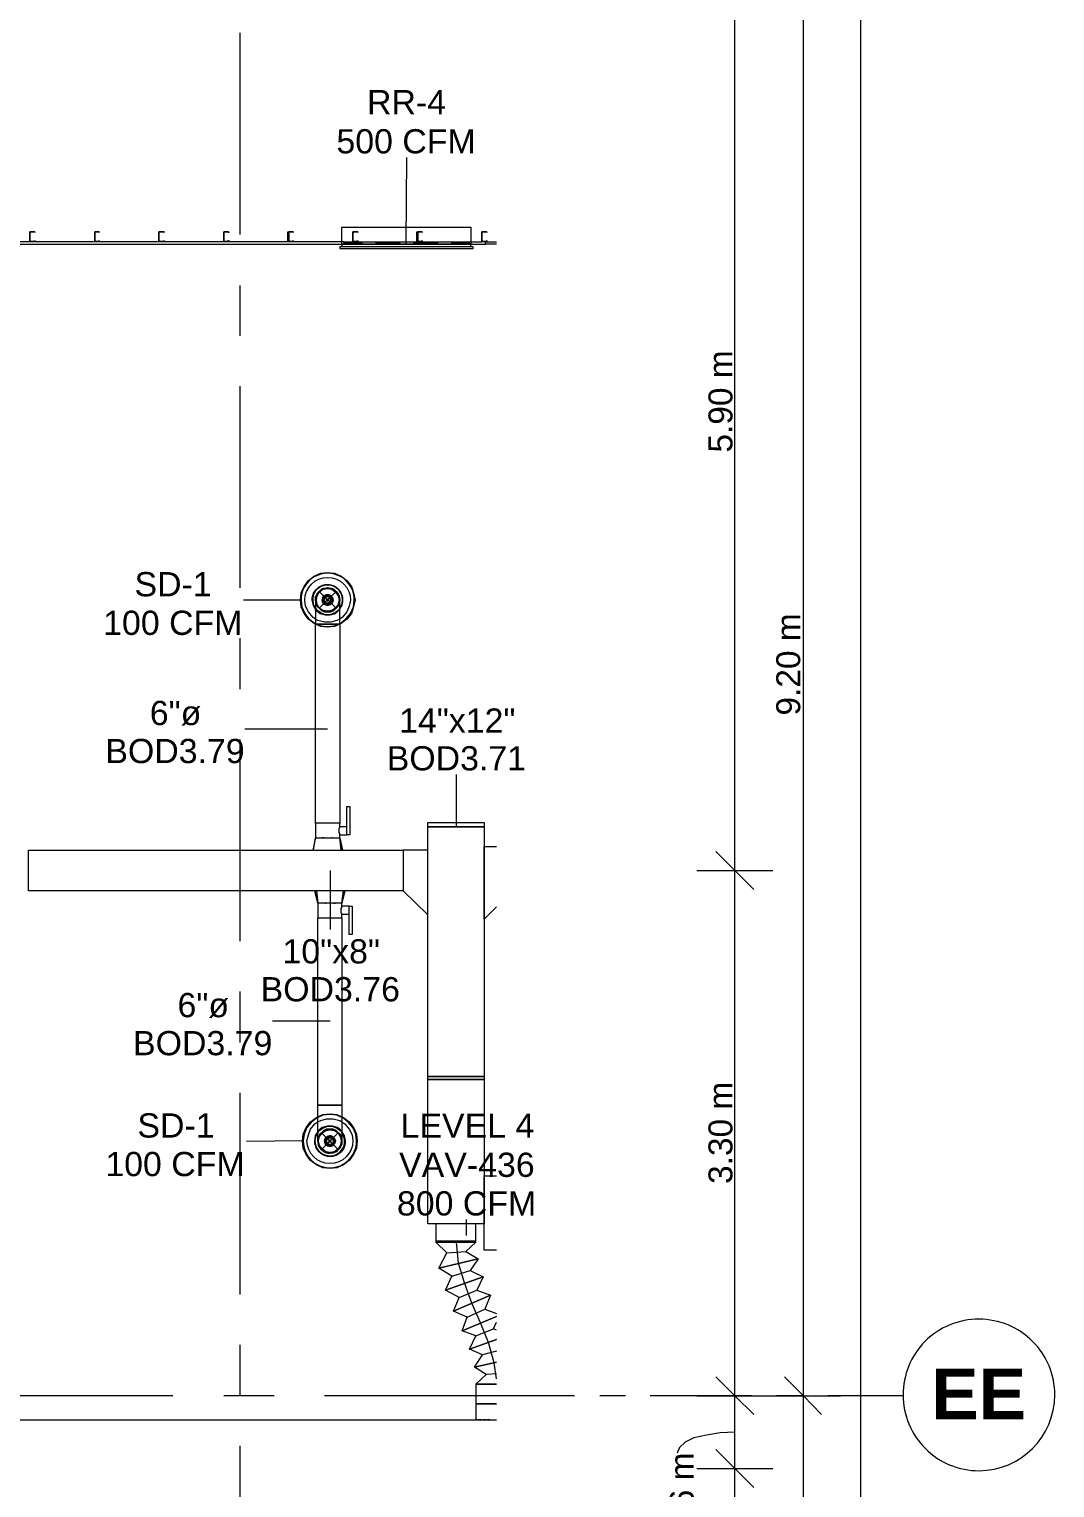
# Model space of a CAD drawing. Header units: metres. Extents: x 39 to 278, y -7 to 151.
# Drawn here: x 103.14 to 109.59, y 15.53 to 24.71 of the extents above; entities that cross this region are included whole.
import ezdxf

# ---------------------------------------------------------------- set-up
doc = ezdxf.new("R2010")
doc.units = ezdxf.units.M
doc.layers.add('HVAC - Ductos', color=5, linetype='Continuous', lineweight=50)
doc.layers.add('PDF_Geometry', color=7, linetype='Continuous', true_color=0xaaaaaa)
doc.layers.add('PDF_Text', color=7, linetype='Continuous')
doc.styles.add('PDF Helvetica', font='')
doc.styles.add('PDF Helvetica Bold', font='')
doc.styles.get('PDF Helvetica').set_extended_font_data('Helvetica')
doc.styles.get('PDF Helvetica Bold').set_extended_font_data('Helvetica', bold=True)

msp = doc.modelspace()

# ---------------------------------------------------------------- linework, layer by layer
at = {"layer": 'HVAC - Ductos', "color": 252, "lineweight": 0, "true_color": 0x939598}
for points in [[(107.5812, 11.2785), (107.5812, 12.2043), (107.5812, 15.6556), (107.5812, 16.114), (107.5812, 19.4186), (107.5812, 25.3174), (107.5812, 25.4915), (107.5812, 28.7549), (107.5812, 31.2116), (107.5812, 33.2008), (107.5812, 33.8608), (107.5812, 34.5162), (107.5812, 35.8454), (107.5812, 40.4609), (107.343, 40.4609), (107.5812, 40.4609), (107.8201, 40.4609), (107.5812, 40.4609), (107.5812, 43.7151), (107.5812, 47.5055), (107.5812, 48.5551)], [(108.0124, 11.2785), (108.0124, 16.114), (108.0124, 25.3174), (108.0124, 34.5162), (108.0124, 43.7151), (108.0124, 48.5551)], [(108.3742, 11.2785), (108.3742, 48.5551)], [(107.4624, 19.5378), (107.5812, 19.4186), (107.7007, 19.2994)], [(107.343, 19.4186), (107.5812, 19.4186), (107.8201, 19.4186)], [(107.4624, 16.2331), (107.5812, 16.114), (107.7007, 15.9948)], [(107.893, 16.2331), (108.0124, 16.114), (108.1272, 15.9948)], [(107.343, 16.114), (107.5812, 16.114), (107.8201, 16.114)], [(107.7742, 16.114), (108.0124, 16.114), (108.2459, 16.114)], [(107.4624, 15.7748), (107.5812, 15.6556), (107.7007, 15.5364)], [(107.343, 15.6556), (107.5812, 15.6556), (107.8201, 15.6556)]]:
    msp.add_lwpolyline(points, dxfattribs=at)
at = {"layer": 'HVAC - Ductos', "lineweight": 0}
for points in [[(105.5141, 23.3649), (105.5188, 23.9057)], [(105.9359, 23.3419), (105.9224, 23.3419), (105.9224, 23.3603), (105.1112, 23.3603), (105.1112, 23.4657), (105.9224, 23.4657), (105.9224, 23.3603), (105.1112, 23.3603), (105.1112, 23.3419), (105.0971, 23.3419), (105.0971, 23.3328), (105.9359, 23.3328), (105.9359, 23.3419), (105.0971, 23.3419)], [(105.12, 23.3649), (105.12, 23.3649)], [(105.12, 23.3328), (105.913, 23.3328)], [(105.9177, 23.3649), (105.9177, 23.3649)], [(104.8501, 21.119), (104.4924, 21.119)], [(104.9506, 21.1465), (104.9459, 21.1419), (104.9459, 21.119), (104.9459, 21.1144), (104.9459, 21.119), (104.9459, 21.1419), (104.9506, 21.1465), (104.9506, 21.1511), (104.9553, 21.1602), (104.9688, 21.174), (104.983, 21.1878), (105.0012, 21.1924), (105.0195, 21.197), (105.0424, 21.1924), (105.0606, 21.1878), (105.0741, 21.174), (105.0883, 21.1602), (105.093, 21.1419), (105.0971, 21.119), (105.0971, 21.1144), (105.0971, 21.119), (105.093, 21.1419), (105.0883, 21.1602), (105.0741, 21.174), (105.0606, 21.1878), (105.0424, 21.1924), (105.0195, 21.197), (105.0012, 21.1924), (104.983, 21.1878), (104.9688, 21.174), (104.9553, 21.1602), (104.9506, 21.1511)], [(104.9506, 21.0869), (104.9506, 21.0915), (104.9506, 21.0961), (104.9459, 21.119), (104.9506, 21.1465), (104.9506, 21.1511), (104.9506, 21.1465)], [(104.9459, 21.119), (104.9459, 21.1144), (104.9459, 21.0961), (104.9459, 21.0686), (104.9459, 21.032), (104.9459, 20.9861), (104.9459, 20.9677), (104.9553, 20.9677), (104.9688, 20.9677), (104.983, 20.9677), (105.0012, 20.9677), (105.0195, 20.9677), (105.0424, 20.9677), (105.0606, 20.9677), (105.0741, 20.9677), (105.0883, 20.9677), (105.093, 20.9677), (105.0971, 20.9677), (105.0971, 21.0136), (105.0971, 21.0502), (105.0971, 21.0869), (105.0971, 21.1098), (105.0971, 21.119)], [(104.9459, 21.1144), (104.9459, 21.1007), (104.9553, 21.0824), (104.9688, 21.0686), (104.983, 21.0548), (105.0012, 21.0457), (105.0195, 21.0457), (105.0424, 21.0457), (105.0606, 21.0548), (105.0741, 21.0686), (105.0883, 21.0824), (105.093, 21.1007), (105.0971, 21.1144)], [(104.9553, 21.1511), (104.9688, 21.174), (104.9918, 21.1878)], [(104.9871, 21.1878), (104.9918, 21.1924), (104.9965, 21.1924)], [(104.9965, 21.1878), (105.0195, 21.1924), (105.0471, 21.1878)], [(105.0471, 21.1924), (105.0512, 21.1924), (105.0512, 21.1878)], [(105.0512, 21.1878), (105.0741, 21.174), (105.0883, 21.1511)], [(105.0883, 21.1511), (105.093, 21.1511), (105.093, 21.1465)], [(105.0883, 21.1465), (105.093, 21.119), (105.0883, 21.0961)], [(105.0971, 21.119), (105.0971, 21.119)], [(104.9918, 21.0548), (104.9688, 21.0686), (104.9553, 21.0915)], [(105.0512, 21.0502), (105.0471, 21.0502), (105.0195, 21.0457), (104.9965, 21.0502), (104.9918, 21.0502), (104.9871, 21.0502)], [(105.0883, 21.0915), (105.0741, 21.0686), (105.0512, 21.0548)], [(105.0512, 21.0502), (105.0512, 21.0502)], [(105.093, 21.0961), (105.093, 21.0915), (105.0883, 21.0869)], [(105.0971, 20.9998), (105.0788, 20.9907), (105.0424, 20.9815), (105.0012, 20.9815), (104.9601, 20.9907), (104.9459, 20.9998)], [(104.9459, 20.9723), (104.9783, 20.9586), (105.0195, 20.954), (105.0653, 20.9586), (105.0971, 20.9723)], [(105.0971, 20.9677), (105.0653, 20.954), (105.0195, 20.9494), (104.9783, 20.954), (104.9459, 20.9677)], [(105.0971, 20.9677), (105.093, 20.9677), (105.0883, 20.9677), (105.0741, 20.9677), (105.0606, 20.9677), (105.0424, 20.9677), (105.0195, 20.9677), (105.0012, 20.9677), (104.983, 20.9677), (104.9688, 20.9677), (104.9553, 20.9677), (104.9459, 20.9677)], [(105.0195, 20.3078), (104.5012, 20.3078)], [(105.8306, 19.6936), (105.8306, 20.0236)], [(104.9459, 19.6248), (104.9506, 19.6248), (104.9553, 19.6248), (104.9688, 19.6248), (104.983, 19.6248), (105.0012, 19.6248), (105.0195, 19.6248), (105.0424, 19.6248), (105.0606, 19.6248), (105.0741, 19.6248), (105.0883, 19.6248), (105.093, 19.6248), (105.0971, 19.6248), (105.0971, 19.6432), (105.143, 19.6432), (105.143, 19.8219), (105.1612, 19.8219), (105.1612, 19.6432), (105.143, 19.6432)], [(105.143, 19.6478), (105.143, 19.6523), (105.143, 19.6569), (105.143, 19.6615), (105.143, 19.6706), (105.143, 19.6752), (105.143, 19.6844), (105.143, 19.689), (105.143, 19.6936), (105.0971, 19.6936), (105.0971, 19.7165), (105.093, 19.7165), (105.0883, 19.7165), (105.0741, 19.7165), (105.0606, 19.7165), (105.0424, 19.7165), (105.0195, 19.7165), (105.0012, 19.7165), (104.983, 19.7165), (104.9688, 19.7165), (104.9553, 19.7165), (104.9459, 19.7165), (104.9459, 19.6248), (104.9506, 19.6248), (104.9459, 19.6248), (104.9277, 19.5469)], [(105.0971, 19.6432), (105.0971, 19.6478), (105.0971, 19.6523), (105.093, 19.6569), (105.093, 19.666), (105.093, 19.6752), (105.093, 19.6844), (105.0971, 19.689), (105.0971, 19.6936)], [(104.9324, 19.5469), (104.9459, 19.6248), (104.9277, 19.5469), (104.9324, 19.5469), (104.9371, 19.5469), (104.9459, 19.5469)], [(105.1153, 19.5469), (105.0971, 19.6248), (105.1153, 19.5469)], [(105.1065, 19.5469), (105.0971, 19.6248)], [(106.0828, 19.1891), (106.0047, 19.1115), (106.0047, 19.5698), (106.0828, 19.5698)], [(104.9277, 19.5469), (104.9277, 19.5469)], [(104.9412, 19.5469), (104.9412, 19.5469)], [(104.9506, 19.5469), (104.9641, 19.5469), (104.9688, 19.5469)], [(104.9736, 19.5469), (104.9783, 19.5469), (104.9871, 19.5469), (105.0012, 19.5469), (105.0053, 19.5469), (105.01, 19.5469), (105.033, 19.5469)], [(105.0377, 19.5469), (105.0424, 19.5469), (105.0559, 19.5469), (105.0653, 19.5469), (105.0701, 19.5469), (105.0741, 19.5469), (105.093, 19.5469)], [(105.0971, 19.5469), (105.1065, 19.5469), (105.1112, 19.5469), (105.1153, 19.5469), (105.1112, 19.5469)], [(105.0377, 19.4186), (105.0377, 19.0473)], [(105.1571, 19.194), (105.1753, 19.194), (105.1753, 19.0152), (105.1571, 19.0152), (105.1571, 19.194), (105.1112, 19.194), (105.1112, 19.2123), (105.1065, 19.2123), (105.1018, 19.2123), (105.0883, 19.2123), (105.0741, 19.2123), (105.0559, 19.2123), (105.0377, 19.2123), (105.0147, 19.2123), (104.9965, 19.2123), (104.983, 19.2123), (104.9688, 19.2123), (104.9641, 19.2123), (104.9601, 19.2123), (104.9412, 19.2902)], [(104.9601, 19.2902), (104.9506, 19.2902), (104.9459, 19.2902), (104.9412, 19.2902), (104.9601, 19.2123)], [(104.9412, 19.2902), (104.9412, 19.2902)], [(104.9506, 19.2902), (104.9601, 19.2123), (104.9601, 19.1206), (104.9641, 19.1206), (104.9688, 19.1206), (104.983, 19.1206), (104.9965, 19.1206), (105.0147, 19.1206), (105.0377, 19.1206), (105.0559, 19.1206), (105.0741, 19.1206), (105.0883, 19.1206), (105.1018, 19.1206), (105.1112, 19.1206), (105.1112, 17.9427), (105.1018, 17.9427), (105.0883, 17.9427), (105.0741, 17.9427), (105.0559, 17.9427), (105.0377, 17.9427), (105.0147, 17.9427), (104.9965, 17.9427), (104.983, 17.9427), (104.9688, 17.9427), (104.9641, 17.9427), (104.9601, 17.9427), (104.9641, 17.9427), (104.9688, 17.9427), (104.983, 17.9427), (104.9965, 17.9427), (105.0147, 17.9427), (105.0377, 17.9427), (105.0559, 17.9427), (105.0741, 17.9427), (105.0883, 17.9427), (105.1018, 17.9427), (105.1112, 17.9427), (105.1112, 17.9106), (105.1112, 17.8556), (105.1112, 17.8098), (105.1112, 17.7731), (105.1112, 17.741), (105.1112, 17.7227), (105.1112, 17.7181), (105.1112, 17.7227), (105.1112, 17.7181), (105.1112, 17.6952), (105.1112, 17.7181)], [(104.983, 19.2902), (104.9641, 19.2902)], [(105.1065, 19.2902), (105.0883, 19.2902), (105.0836, 19.2902), (105.0788, 19.2902), (105.0701, 19.2902), (105.0559, 19.2902), (105.0512, 19.2902), (105.0471, 19.2902), (105.0242, 19.2902), (105.0195, 19.2902), (105.0147, 19.2902), (105.0012, 19.2902), (104.9918, 19.2902), (104.9871, 19.2902)], [(105.1295, 19.2902), (105.1247, 19.2902), (105.12, 19.2902), (105.1112, 19.2902)], [(105.1295, 19.2902), (105.1112, 19.2123), (105.1295, 19.2902)], [(105.1112, 19.2123), (105.12, 19.2902)], [(104.9641, 19.2123), (104.9641, 19.2123)], [(104.9641, 19.2123), (104.9641, 19.2123)], [(105.1112, 19.1436), (105.1112, 19.1482), (105.1065, 19.1528), (105.1065, 19.1619), (105.1065, 19.171), (105.1065, 19.1802), (105.1112, 19.1848), (105.1112, 19.1894), (105.1112, 19.194)], [(105.0377, 18.4698), (104.6753, 18.4698)], [(105.1112, 17.8694), (105.12, 17.8648), (105.1571, 17.8373), (105.1841, 17.8006), (105.203, 17.7594), (105.2071, 17.7181), (105.203, 17.6723), (105.1841, 17.631), (105.1571, 17.5944), (105.12, 17.5668), (105.0788, 17.5486), (105.0377, 17.544), (104.9918, 17.5486), (104.9506, 17.5668), (104.9142, 17.5944), (104.8865, 17.631), (104.8683, 17.6723), (104.8636, 17.7181), (104.8683, 17.7594), (104.8865, 17.8006), (104.9142, 17.8373), (104.9506, 17.8648), (104.9601, 17.8694)], [(104.9601, 17.8694), (104.9918, 17.8832), (105.0377, 17.8877), (105.0788, 17.8832), (105.1112, 17.8694)], [(105.1112, 17.8648), (105.0788, 17.8786), (105.0377, 17.8832), (104.9918, 17.8786), (104.9601, 17.8648)], [(104.9601, 17.8373), (104.9783, 17.8464), (105.0147, 17.8556), (105.0559, 17.8556), (105.0971, 17.8464), (105.1112, 17.8373)], [(104.8636, 17.7181), (104.5106, 17.7136)], [(105.1112, 17.7227), (105.1112, 17.7364), (105.1018, 17.7548), (105.0883, 17.7686), (105.0741, 17.7823), (105.0559, 17.7914), (105.0377, 17.7914), (105.0559, 17.7869), (105.0741, 17.7777), (105.0883, 17.7686), (105.0971, 17.7548), (105.1065, 17.7364), (105.1112, 17.7181), (105.1065, 17.6952), (105.1112, 17.6952), (105.1065, 17.6952), (105.0971, 17.6768), (105.0883, 17.6631), (105.0741, 17.654), (105.0559, 17.6448), (105.0377, 17.6402), (105.0147, 17.6448), (105.0012, 17.654), (104.983, 17.6631), (104.9736, 17.6768), (104.9641, 17.6952), (104.9601, 17.7181), (104.9641, 17.7364), (104.9736, 17.7548), (104.983, 17.7686), (105.0012, 17.7777), (105.0147, 17.7869), (105.0377, 17.7914), (105.0606, 17.7869), (105.0653, 17.7869), (105.0701, 17.7823)], [(104.9641, 17.741), (104.9641, 17.7456), (104.9688, 17.7456), (104.983, 17.7686), (104.9688, 17.7548), (104.9641, 17.7364), (104.9601, 17.7227)], [(104.9688, 17.6906), (104.9601, 17.7181), (104.9688, 17.741)], [(105.0653, 17.7823), (105.0883, 17.7686), (105.1018, 17.7456)], [(105.1065, 17.7456), (105.1065, 17.741), (105.1112, 17.7181), (105.1065, 17.6906)], [(105.1065, 17.7456), (105.1065, 17.7456)], [(104.9641, 17.6952), (104.9641, 17.6952)], [(104.9641, 17.6952), (104.9641, 17.6952)], [(104.9688, 17.686), (104.9641, 17.686), (104.9641, 17.6906)], [(105.0053, 17.6494), (104.983, 17.6631), (104.9688, 17.686)], [(105.01, 17.6448), (105.0053, 17.6448), (105.0053, 17.6494)], [(105.0606, 17.6494), (105.0377, 17.6402), (105.01, 17.6494)], [(105.0701, 17.6494), (105.0653, 17.6448), (105.0606, 17.6448)], [(105.1018, 17.686), (105.0883, 17.6631), (105.0653, 17.6494)], [(105.1065, 17.6906), (105.1065, 17.686)], [(106.0828, 17.0306), (106.0047, 17.0306), (106.0047, 17.4981), (106.0828, 17.4981)], [(105.7024, 17.081), (105.7071, 17.081), (105.7254, 17.081), (105.753, 17.081), (105.7895, 17.081), (105.8306, 17.081), (105.8671, 17.081), (105.9042, 17.081), (105.9312, 17.081), (105.9501, 17.081), (105.9541, 17.081), (105.9541, 17.0856), (105.9501, 17.0856), (105.9312, 17.0856), (105.9042, 17.0856), (105.8671, 17.0856), (105.8306, 17.0856), (105.7895, 17.0856), (105.753, 17.0856), (105.7254, 17.0856), (105.7112, 17.0856), (105.7024, 17.0856), (105.7112, 17.0856), (105.7254, 17.0856), (105.753, 17.0856), (105.7895, 17.0856), (105.8306, 17.0856), (105.8671, 17.0856), (105.9042, 17.0856), (105.9312, 17.0856), (105.9501, 17.0856), (105.9541, 17.0856), (105.9541, 17.1956), (105.9501, 17.1956), (105.9359, 17.1956), (105.9177, 17.1956), (105.89, 17.1956), (105.8624, 17.1956), (105.8306, 17.1956), (105.7942, 17.1956), (105.7665, 17.1956), (105.7388, 17.1956), (105.7206, 17.1956), (105.7071, 17.1956), (105.7024, 17.1956), (105.7024, 17.0856), (105.7024, 17.081), (105.7712, 17.0123)], [(105.8947, 17.1223), (105.8947, 17.2231)], [(105.9541, 17.081), (105.9501, 17.081), (105.9312, 17.081), (105.9042, 17.081), (105.8671, 17.081), (105.8306, 17.081), (105.7895, 17.081), (105.753, 17.081), (105.7254, 17.081), (105.7071, 17.081), (105.7024, 17.081), (105.9541, 17.081), (105.89, 17.0214), (105.9683, 16.9756), (105.7206, 16.916), (105.7712, 17.0123), (105.89, 17.0214)], [(106.083, 16.2196), (106.0689, 16.3202), (106.0324, 16.4485), (105.9818, 16.5722), (105.9271, 16.696), (105.8812, 16.8244), (105.8441, 16.9481), (105.8306, 17.081)], [(105.803, 16.8656), (105.7206, 16.916), (105.9683, 16.9756), (105.9177, 16.9023), (106, 16.861), (105.7618, 16.7785), (105.803, 16.8656), (105.9177, 16.9023)], [(105.8489, 16.7327), (105.7618, 16.7785), (106, 16.861), (105.9589, 16.7785), (106.0459, 16.7464), (105.8124, 16.6456), (105.8489, 16.7327), (105.9589, 16.7785)], [(105.8995, 16.609), (105.8124, 16.6456), (106.0459, 16.7464), (106.0095, 16.6594), (106.0829, 16.6319)], [(106.0182, 16.2469), (105.9454, 16.2927), (106.083, 16.3248), (105.9454, 16.2927), (105.9953, 16.3706), (105.913, 16.4073), (106.0827, 16.4667), (105.913, 16.4073), (105.9541, 16.4898), (105.8671, 16.5219), (106.0826, 16.6134), (105.8671, 16.5219), (105.8995, 16.609), (106.0095, 16.6594)], [(105.9541, 16.4898), (106.0641, 16.5356)], [(106.0826, 16.5267), (106.0641, 16.5356), (106.0826, 16.5759)], [(106.0825, 16.3934), (105.9953, 16.3706)], [(106.0825, 16.2515), (106.0182, 16.2469), (105.9541, 16.1872), (105.9541, 16.0635), (105.9589, 16.0635), (105.973, 16.0635), (105.9953, 16.0635), (106.0182, 16.0635), (106.0506, 16.0635), (106.0828, 16.0635), (106.0506, 16.0635), (106.0182, 16.0635), (105.9953, 16.0635), (105.973, 16.0635), (105.9589, 16.0635), (105.9541, 16.0635), (105.9541, 15.9627), (105.9589, 15.9627)], [(106.0828, 15.3531), (94.4134, 15.3531), (94.4134, 15.9627), (106.0828, 15.9627)], [(105.973, 15.9627), (105.9683, 15.9627), (105.9636, 15.9627)], [(105.9912, 15.9627), (105.9865, 15.9627), (105.9771, 15.9627)], [(106.0142, 15.9627), (106.0047, 15.9627), (106, 15.9627)], [(106.0412, 15.9627), (106.0277, 15.9627), (106.023, 15.9627)], [(106.0506, 15.9627), (106.0554, 15.9627), (106.083, 15.9627)], [(107.5812, 15.8848), (107.4901, 15.8802), (107.403, 15.8664), (107.3248, 15.8481), (107.2701, 15.8206), (107.233, 15.7885), (107.2195, 15.7518)]]:
    msp.add_lwpolyline(points, dxfattribs=at)
for points in [[(105.12, 23.3649), (105.2395, 23.3649)], [(105.3218, 23.3649), (105.4777, 23.3649)], [(105.56, 23.3649), (105.7159, 23.3649)], [(105.7982, 23.3649), (105.9177, 23.3649)], [(104.9459, 19.7165), (104.9459, 20.9677), (104.9371, 20.9723), (104.9, 20.9998), (104.873, 21.0365), (104.8541, 21.0778), (104.8501, 21.119), (104.8541, 21.1648), (104.873, 21.2061), (104.9, 21.2427), (104.9371, 21.2702), (104.9783, 21.2886), (105.0195, 21.2932), (105.0653, 21.2886), (105.1065, 21.2702), (105.143, 21.2427), (105.1706, 21.2061), (105.1841, 21.1648), (105.1936, 21.119), (105.1841, 21.0778), (105.1706, 21.0365), (105.143, 20.9998), (105.1065, 20.9723), (105.0971, 20.9677), (105.0971, 19.7165), (105.093, 19.7165), (105.0883, 19.7165), (105.0741, 19.7165), (105.0606, 19.7165), (105.0424, 19.7165), (105.0195, 19.7165), (105.0012, 19.7165), (104.983, 19.7165), (104.9688, 19.7165), (104.9553, 19.7165)], [(104.923, 21.119), (104.9324, 21.0869), (104.9459, 21.064), (104.9324, 21.0869)], [(105.093, 21.1007), (105.0836, 21.0824), (105.0741, 21.0686), (105.0559, 21.0594), (105.0377, 21.0502), (105.0195, 21.0457), (105.0012, 21.0502), (104.983, 21.0594), (104.9688, 21.0686), (104.9553, 21.0824), (104.9506, 21.1007), (104.9459, 21.119), (104.9506, 21.1419), (104.9553, 21.1557), (104.9688, 21.174), (104.983, 21.1832), (105.0012, 21.1924), (105.0195, 21.1924), (105.0377, 21.1924), (105.0559, 21.1832), (105.0741, 21.174), (105.0836, 21.1557), (105.093, 21.1419), (105.093, 21.119)], [(105.0883, 21.0915), (105.0701, 21.0686), (105.0471, 21.0548), (105.0195, 21.0502), (104.9918, 21.0548), (104.9688, 21.0686), (104.9553, 21.0915), (104.9506, 21.119), (104.9553, 21.1465), (104.9688, 21.1694), (104.9918, 21.1878), (105.0195, 21.1924), (105.0471, 21.1878), (105.0701, 21.1694), (105.0883, 21.1465), (105.093, 21.119)], [(104.9918, 21.1373), (104.9871, 21.119), (104.9918, 21.1373), (105.0012, 21.1511), (105.0195, 21.1557), (105.0377, 21.1511), (105.0512, 21.1373), (105.0559, 21.119), (105.0512, 21.1373), (105.0377, 21.1511), (105.0195, 21.1557), (105.0053, 21.1511)], [(105.0512, 21.1052), (105.0559, 21.119), (105.0512, 21.1052), (105.0377, 21.0915), (105.0195, 21.0869), (105.0012, 21.0915), (104.9918, 21.1052), (104.9871, 21.119), (104.9918, 21.1052), (105.0053, 21.0915), (105.0195, 21.0869), (105.0377, 21.0915)], [(105.0012, 21.1373), (104.9965, 21.119), (105.0012, 21.1373), (105.0147, 21.1465), (105.0282, 21.1465), (105.0424, 21.1373), (105.0471, 21.119), (105.0424, 21.1373), (105.0282, 21.1465), (105.0147, 21.1465)], [(105.0424, 21.1052), (105.0471, 21.119), (105.0424, 21.1052), (105.0282, 21.0961), (105.0147, 21.0961), (105.0012, 21.1052), (104.9965, 21.119), (105.0012, 21.1052), (105.0147, 21.0961), (105.0282, 21.0961)], [(105.033, 21.1052), (105.0195, 21.1007), (105.0053, 21.1052), (105.0012, 21.119), (105.0053, 21.1373), (105.0195, 21.1419), (105.033, 21.1373), (105.0424, 21.119)], [(105.0242, 21.1236), (105.0195, 21.1236), (105.0147, 21.119), (105.0195, 21.1282), (105.0242, 21.1282), (105.0282, 21.119), (105.0242, 21.1144), (105.0195, 21.1144), (105.0147, 21.119), (105.0195, 21.1144), (105.0242, 21.1144), (105.0242, 21.119)], [(104.9506, 21.0594), (104.9736, 21.0411), (105.0053, 21.0274), (105.0377, 21.0274), (105.0701, 21.0411), (105.093, 21.0594), (105.0971, 21.0686), (105.093, 21.0594), (105.0701, 21.0411), (105.0377, 21.0274), (105.0053, 21.0274), (104.9736, 21.0411), (104.9506, 21.0594), (104.9459, 21.0686)], [(105.093, 21.0594), (105.0701, 21.0365), (105.0377, 21.0274), (105.0053, 21.0274), (104.9736, 21.0365), (104.9459, 21.0594), (104.9459, 21.064), (104.9459, 21.0594), (104.9736, 21.0365), (105.0053, 21.0274), (105.0377, 21.0274), (105.0701, 21.0365), (105.093, 21.0594), (105.0971, 21.064)], [(106.0047, 19.6936), (105.6518, 19.6936), (105.6518, 19.721), (106.0047, 19.721)], [(106.0047, 19.6936), (106.0047, 18.1214), (105.6518, 18.1214), (105.6518, 19.6936)], [(104.9965, 19.6248), (104.9918, 19.6248), (104.9871, 19.6248), (104.9918, 19.6248)], [(105.0512, 19.6248), (105.0471, 19.6248)], [(103.14, 19.5469), (105.4959, 19.5469), (105.4959, 19.2902), (103.14, 19.2902)], [(105.4959, 19.5469), (105.4959, 19.2902), (105.6518, 19.139), (105.6518, 19.5469)], [(105.0053, 19.2123), (105.01, 19.2123)], [(105.0606, 19.2123), (105.0653, 19.2123), (105.0701, 19.2123), (105.0653, 19.2123)], [(105.6518, 18.1032), (105.6518, 18.1214), (106.0047, 18.1214), (106.0047, 18.1032)], [(105.6518, 17.1956), (105.6518, 18.1032), (106.0047, 18.1032), (106.0047, 17.1956)], [(104.9601, 17.7777), (104.9871, 17.8006), (105.0195, 17.8098), (105.0512, 17.8098), (105.0836, 17.8006), (105.1112, 17.7777), (105.1112, 17.7731), (105.1112, 17.7777), (105.0836, 17.8006), (105.0512, 17.8098), (105.0195, 17.8098), (104.9871, 17.8006), (104.9601, 17.7777), (104.9601, 17.7731)], [(105.1065, 17.7777), (105.0836, 17.796), (105.0512, 17.8098), (105.0195, 17.8098), (104.9871, 17.796), (104.9641, 17.7777), (104.9601, 17.7686), (104.9641, 17.7777), (104.9871, 17.796), (105.0195, 17.8098), (105.0512, 17.8098), (105.0836, 17.796), (105.1065, 17.7777), (105.1112, 17.7686)], [(104.9601, 17.7731), (104.9459, 17.7502), (104.9412, 17.7181), (104.9459, 17.7502)], [(104.9688, 17.741), (104.9871, 17.7686), (105.01, 17.7823), (105.0377, 17.7869), (105.0653, 17.7823), (105.0883, 17.7686), (105.1018, 17.741), (105.1065, 17.7181), (105.1018, 17.6906), (105.0883, 17.6677), (105.0653, 17.6494), (105.0377, 17.6448), (105.01, 17.6494), (104.9871, 17.6677), (104.9688, 17.6906), (104.9641, 17.7181)], [(105.0147, 17.7914), (104.9965, 17.7823), (104.983, 17.7686), (105.0053, 17.7823), (105.0053, 17.7869), (105.01, 17.7869), (105.0377, 17.7914)], [(105.0053, 17.7319), (105.0012, 17.7181), (105.0053, 17.7319), (105.0195, 17.7456), (105.0377, 17.7502), (105.0512, 17.7456), (105.0653, 17.7319), (105.0701, 17.7181), (105.0653, 17.7319), (105.0512, 17.7456), (105.0377, 17.7502), (105.0195, 17.7456)], [(105.0653, 17.6998), (105.0701, 17.7181), (105.0653, 17.6998), (105.0512, 17.686), (105.0377, 17.6814), (105.0195, 17.686), (105.0053, 17.6998), (105.0012, 17.7181), (105.0053, 17.6998), (105.0195, 17.686), (105.0377, 17.6814), (105.0512, 17.686)], [(105.0147, 17.7319), (105.01, 17.7181), (105.0147, 17.7319), (105.0282, 17.741), (105.0424, 17.741), (105.0559, 17.7319), (105.0606, 17.7181), (105.0559, 17.7319), (105.0424, 17.741), (105.0282, 17.741)], [(105.0559, 17.6998), (105.0606, 17.7181), (105.0559, 17.6998), (105.0424, 17.6906), (105.0282, 17.6906), (105.0147, 17.6998), (105.01, 17.7181), (105.0147, 17.6998), (105.0282, 17.6906), (105.0424, 17.6906)], [(105.0512, 17.6998), (105.0377, 17.6952), (105.0195, 17.6998), (105.0147, 17.7181), (105.0195, 17.7319), (105.0377, 17.7364), (105.0512, 17.7319), (105.0559, 17.7181)], [(105.033, 17.7227), (105.0282, 17.7181), (105.033, 17.7227), (105.0377, 17.7227), (105.0424, 17.7181), (105.0377, 17.7227)], [(105.0377, 17.7136), (105.0424, 17.7181), (105.0377, 17.709), (105.033, 17.709), (105.0282, 17.7181), (105.033, 17.7136)], [(105.7024, 17.0856), (105.7071, 17.0856), (105.7206, 17.0856), (105.7388, 17.0856), (105.7665, 17.0856), (105.7942, 17.0856), (105.8306, 17.0856), (105.8624, 17.0856), (105.89, 17.0856), (105.9177, 17.0856), (105.9359, 17.0856), (105.9501, 17.0856), (105.9541, 17.0856), (105.9501, 17.0856), (105.9359, 17.0856), (105.9177, 17.0856), (105.89, 17.0856), (105.8624, 17.0856), (105.8306, 17.0856), (105.7942, 17.0856), (105.7665, 17.0856), (105.7388, 17.0856), (105.7206, 17.0856), (105.7071, 17.0856)], [(106.0506, 16.1872), (106.0182, 16.1872), (105.9953, 16.1872), (105.973, 16.1872), (105.9589, 16.1872), (105.9541, 16.1872), (105.9589, 16.1872), (105.973, 16.1872), (105.9953, 16.1872), (106.0182, 16.1872)], [(105.9541, 16.1872), (106.0826, 16.1872)], [(106.0506, 16.1872), (106.0828, 16.1872)]]:
    msp.add_lwpolyline(points, close=True, dxfattribs=at)
for points in [[(105.0971, 20.9723), (105.1065, 20.9769), (105.1382, 21.0044), (105.1659, 21.0365), (105.1841, 21.0778), (105.1888, 21.119, 1.013383), (104.8541, 21.119), (104.8588, 21.0778), (104.8771, 21.0365), (104.9, 21.0044), (104.9371, 20.9769), (104.9459, 20.9723)], [(104.9459, 20.9998), (104.9277, 21.0136), (104.9, 21.0457), (104.8818, 21.0824), (104.8771, 21.119, -0.994211), (105.1659, 21.119), (105.1571, 21.0824), (105.143, 21.0457), (105.1153, 21.0136), (105.0971, 20.9998)], [(104.9601, 17.7181, 0.896437), (105.1065, 17.6952), (105.1018, 17.6768), (105.0883, 17.6631), (105.0741, 17.6494), (105.0559, 17.6402), (105.0377, 17.6402), (105.0147, 17.6402), (104.9965, 17.6494), (104.983, 17.6631), (104.9688, 17.6768), (104.9641, 17.6952), (104.9601, 17.7181), (104.9601, 17.7227), (104.9601, 17.7181), (104.9601, 17.7319), (104.9601, 17.7594), (104.9601, 17.796), (104.9601, 17.8419), (104.9601, 17.8923), (104.9601, 17.9427), (104.9601, 19.1206), (104.9641, 19.1206), (104.9688, 19.1206), (104.983, 19.1206), (104.9965, 19.1206), (105.0147, 19.1206), (105.0377, 19.1206), (105.0559, 19.1206), (105.0741, 19.1206), (105.0883, 19.1206), (105.1018, 19.1206), (105.1112, 19.1206), (105.1112, 19.1436), (105.1571, 19.1436), (105.1571, 19.1482), (105.1571, 19.1528), (105.1571, 19.1619), (105.1571, 19.1665), (105.1571, 19.1756), (105.1571, 19.1802), (105.1571, 19.1848), (105.1571, 19.1894)], [(104.9601, 17.8648), (104.9506, 17.8602), (104.9182, 17.8327), (104.8912, 17.8006), (104.873, 17.7594), (104.8683, 17.7181, 1.013363), (105.203, 17.7181), (105.1983, 17.7594), (105.1801, 17.8006), (105.1524, 17.8327), (105.12, 17.8602), (105.1112, 17.8648)], [(105.1112, 17.8373), (105.1295, 17.8236), (105.1571, 17.7914), (105.1753, 17.7548), (105.1801, 17.7181, -0.994668), (104.8912, 17.7181), (104.9, 17.7548), (104.9142, 17.7914), (104.9412, 17.8236), (104.9601, 17.8373)]]:
    msp.add_lwpolyline(points, format="xyb", dxfattribs=at)
for points in [[(105.1153, 21.119, 1.011119), (104.923, 21.119, -1.390437), (105.0971, 21.064), (105.1112, 21.0869), (105.1153, 21.119), (105.1112, 21.0869), (105.0971, 21.0686, 1.405467), (104.9277, 21.119), (104.9324, 21.0869), (104.9459, 21.0686, -1.40541)], [(104.9412, 17.7181, 1.385067), (105.1112, 17.7686), (105.1247, 17.7502), (105.1295, 17.7181, -1.39217), (104.9601, 17.7686), (104.9459, 17.7502), (104.9412, 17.7181, 1.007029), (105.1342, 17.7181), (105.1247, 17.7502), (105.1112, 17.7731, -1.440031)]]:
    msp.add_lwpolyline(points, format="xyb", close=True, dxfattribs=at)
at = {"layer": 'PDF_Geometry', "lineweight": 0}
for points in [[(104.4694, 24.6895), (104.4694, 23.4199)], [(103.1494, 23.4382), (103.1494, 23.4382)], [(103.1494, 23.4382), (103.1494, 23.4382)], [(103.1812, 23.4336), (103.1812, 23.4336)], [(103.557, 23.4382), (103.557, 23.4382)], [(103.557, 23.4382), (103.557, 23.4382)], [(103.5847, 23.4336), (103.5847, 23.4336)], [(103.993, 23.4336), (103.993, 23.4336)], [(104.3682, 23.4382), (104.3682, 23.4382)], [(104.3682, 23.4382), (104.3682, 23.4382)], [(104.7765, 23.4382), (104.7765, 23.4382)], [(104.8042, 23.4336), (104.8042, 23.4336)], [(105.1801, 23.4382), (105.1801, 23.4382)], [(105.1801, 23.4382), (105.1801, 23.4382)], [(105.2118, 23.4336), (105.2118, 23.4336)], [(105.5877, 23.4382), (105.5877, 23.4382)], [(105.6154, 23.4336), (105.6154, 23.4336)], [(105.9912, 23.4382), (105.9912, 23.4382)], [(105.9912, 23.4382), (105.9912, 23.4382)], [(106.023, 23.4336), (106.023, 23.4336)], [(99.9364, 23.3603), (102.1272, 23.3603), (102.1272, 23.374), (103.0165, 23.374), (103.0165, 23.3603), (105.1247, 23.3603), (106.0142, 23.3603)], [(103.1494, 23.3786), (103.1494, 23.3786)], [(103.1812, 23.3832), (103.1812, 23.3832)], [(103.557, 23.3786), (103.557, 23.3786)], [(103.5847, 23.3832), (103.5847, 23.3832)], [(103.993, 23.3832), (103.993, 23.3832)], [(104.3682, 23.3786), (104.3682, 23.3786)], [(104.7765, 23.3786), (104.7765, 23.3786)], [(104.8042, 23.3832), (104.8042, 23.3832)], [(105.1247, 23.3603), (105.1247, 23.374), (105.9912, 23.374)], [(105.1801, 23.3786), (105.1801, 23.3786)], [(105.2118, 23.3832), (105.2118, 23.3832)], [(105.5877, 23.3786), (105.5877, 23.3786)], [(105.6154, 23.3832), (105.6154, 23.3832)], [(105.9912, 23.3786), (105.9912, 23.3786)], [(106.0829, 23.3603), (106.0142, 23.3603), (106.0142, 23.374), (106.0829, 23.374)], [(106.0827, 23.3603), (106.0142, 23.3603), (106.0142, 23.374)], [(106.023, 23.3832), (106.023, 23.3832)], [(104.4694, 23.099), (104.4694, 22.7828)], [(104.4694, 22.4665), (104.4694, 21.197)], [(104.4694, 20.8807), (104.4694, 20.5598)], [(104.4694, 20.2436), (104.4694, 18.974)], [(104.4694, 18.6577), (104.4694, 18.3369)], [(104.4694, 18.0206), (104.4694, 16.751)], [(104.4694, 16.4348), (104.4694, 16.114)], [(104.0477, 16.114), (102.7783, 16.114)], [(104.6847, 16.114), (104.3682, 16.114)], [(106.0965, 16.114), (105.0012, 16.114)], [(106.573, 16.114), (106.0965, 16.114)], [(106.8942, 16.114), (106.7336, 16.114)], [(107.6872, 16.114), (107.0501, 16.114)], [(108.64, 16.114), (108.1636, 16.114)], [(104.4694, 15.7977), (104.4694, 14.5281)]]:
    msp.add_lwpolyline(points, dxfattribs=at)
for points in [[(103.1494, 23.374), (103.1494, 23.3786), (103.1494, 23.4382), (103.1812, 23.4382), (103.1812, 23.4336), (103.1812, 23.4382), (103.1494, 23.4382), (103.1494, 23.3786), (103.1812, 23.3786), (103.1812, 23.3832), (103.1812, 23.374)], [(103.557, 23.374), (103.557, 23.3786), (103.557, 23.4382), (103.5847, 23.4382), (103.5847, 23.4336), (103.5847, 23.4382), (103.557, 23.4382), (103.557, 23.3786), (103.5847, 23.3786), (103.5847, 23.3832), (103.5847, 23.374)], [(103.9653, 23.374), (103.9606, 23.374), (103.9606, 23.3786), (103.9606, 23.4382), (103.9653, 23.4382), (103.993, 23.4382), (103.993, 23.4336), (103.993, 23.4382), (103.9653, 23.4382), (103.9606, 23.4382), (103.9606, 23.3786), (103.9653, 23.3786), (103.993, 23.3786), (103.993, 23.3832), (103.993, 23.374)], [(104.3682, 23.374), (104.3682, 23.3786), (104.3682, 23.4382), (104.4006, 23.4382), (104.4006, 23.4336), (104.3959, 23.4336), (104.3959, 23.4382), (104.3682, 23.4382), (104.3682, 23.3786), (104.3959, 23.3786), (104.3959, 23.3832), (104.4006, 23.3832), (104.4006, 23.374)], [(104.7765, 23.374), (104.7718, 23.374), (104.7718, 23.3786), (104.7718, 23.4382), (104.7765, 23.4382), (104.8042, 23.4382), (104.8042, 23.4336), (104.8042, 23.4382), (104.7765, 23.4382), (104.7765, 23.3786), (104.8042, 23.3786), (104.8042, 23.3832), (104.8042, 23.374)], [(105.1801, 23.374), (105.1801, 23.3786), (105.1801, 23.4382), (105.2118, 23.4382), (105.2118, 23.4336), (105.2118, 23.4382), (105.1801, 23.4382), (105.1801, 23.3786), (105.2118, 23.3786), (105.2118, 23.3832), (105.2118, 23.374)], [(105.5877, 23.374), (105.5877, 23.3786), (105.583, 23.3786), (105.583, 23.4382), (105.5877, 23.4382), (105.6154, 23.4382), (105.6154, 23.4336), (105.6154, 23.4382), (105.5877, 23.4382), (105.5877, 23.3786), (105.6154, 23.3786), (105.6154, 23.3832), (105.6154, 23.374)], [(105.9912, 23.374), (105.9912, 23.3786), (105.9912, 23.4382), (106.023, 23.4382), (106.023, 23.4336), (106.023, 23.4382), (105.9912, 23.4382), (105.9912, 23.3786), (106.023, 23.3786), (106.023, 23.3832), (106.023, 23.374)], [(105.1247, 23.374), (103.0165, 23.374), (103.0165, 23.3603), (105.1247, 23.3603)]]:
    msp.add_lwpolyline(points, close=True, dxfattribs=at)
at = {"layer": 'PDF_Geometry', "color": 254, "lineweight": 0, "true_color": 0xd2d2d2}
for points in [[(103.1494, 23.3878), (103.1494, 23.3878)], [(104.7718, 23.3786), (104.7765, 23.3786)]]:
    msp.add_lwpolyline(points, dxfattribs=at)
at = {"layer": 'PDF_Geometry', "color": 8, "lineweight": 0, "true_color": 0x808080}
for points in [[(105.0836, 21.1648), (105.0424, 21.1924), (104.9965, 21.1924), (104.9601, 21.1648), (104.9459, 21.119), (104.9601, 21.0778), (104.9965, 21.0502), (105.0424, 21.0502), (105.0836, 21.0778), (105.0971, 21.119)], [(105.0971, 17.7594), (105.0606, 17.7869), (105.01, 17.7869), (104.9736, 17.7594), (104.9601, 17.7181), (104.9736, 17.6723), (105.01, 17.6448), (105.0606, 17.6448), (105.0971, 17.6723), (105.1112, 17.7181)]]:
    msp.add_lwpolyline(points, close=True, dxfattribs=at)
for points in [[(104.9688, 21.174), (105.0741, 21.0686)], [(105.0741, 21.174), (104.9688, 21.0686)], [(104.983, 17.7686), (105.0883, 17.6631)], [(105.0883, 17.7686), (104.983, 17.6631)]]:
    msp.add_lwpolyline(points, dxfattribs=at)
at = {"layer": 'PDF_Geometry', "lineweight": 0}
msp.add_lwpolyline([(109.1172, 16.5952, 0.418117), (108.64, 16.1185, 0.414484), (109.1172, 15.6418, 0.411057), (109.5936, 16.1185, 0.414701)], format="xyb", close=True, dxfattribs=at)
at = {"layer": 'PDF_Geometry', "color": 252, "lineweight": 0, "true_color": 0x939598}
msp.add_lwpolyline([(108.003, 16.114), (107.843, 16.114)], dxfattribs=at)

# ---------------------------------------------------------------- texts
at = {"layer": 'PDF_Text', "lineweight": 0, "char_height": 0.15247, "attachment_point": 4, "style": 'PDF Helvetica'}
for s, insert in [('RR-4', (105.269, 24.2533)), ('500 CFM', (105.0765, 24.0058)), ('SD-1', (103.8069, 21.219)), ('100 CFM', (103.6098, 20.9761)), ('6"ø', (103.9031, 20.4077)), ('14"x12"', (105.4707, 20.3619)), ('BOD3.79', (103.6235, 20.1694)), ('BOD3.71', (105.3928, 20.1235)), ('10"x8"', (104.7373, 18.9089)), ('BOD3.76', (104.5998, 18.6705)), ('6"ø', (104.0773, 18.5697)), ('BOD3.79', (103.7977, 18.3314)), ('SD-1', (103.8252, 17.8134)), ('LEVEL 4', (105.4798, 17.8134)), ('100 CFM', (103.6235, 17.5705)), ('VAV-436', (105.4707, 17.5659)), ('800 CFM', (105.4569, 17.323))]:
    msp.add_mtext(s, dxfattribs=dict(at, insert=insert))
at = {"layer": 'PDF_Text', "color": 252, "lineweight": 0, "true_color": 0x939598, "char_height": 0.15059, "attachment_point": 4, "rotation": 90, "style": 'PDF Helvetica'}
for s, insert in [('5.90 m', (107.4923, 22.0482)), ('9.20 m', (107.9186, 20.3936)), ('3.30 m', (107.4923, 17.4464))]:
    msp.add_mtext(s, dxfattribs=dict(at, insert=insert))
at = {"layer": 'PDF_Text', "color": 253, "lineweight": 0, "true_color": 0xaaaaaa, "insert": (108.8167, 16.125), "char_height": 0.3202, "attachment_point": 4, "style": 'PDF Helvetica Bold'}
msp.add_mtext('EE', dxfattribs=at)
at = {"layer": 'PDF_Text', "lineweight": 0, "insert": (107.2494, 15.1133), "char_height": 0.15059, "attachment_point": 4, "rotation": 90, "style": 'PDF Helvetica'}
msp.add_mtext('0.46 m', dxfattribs=at)

doc.saveas('drawing.dxf')
